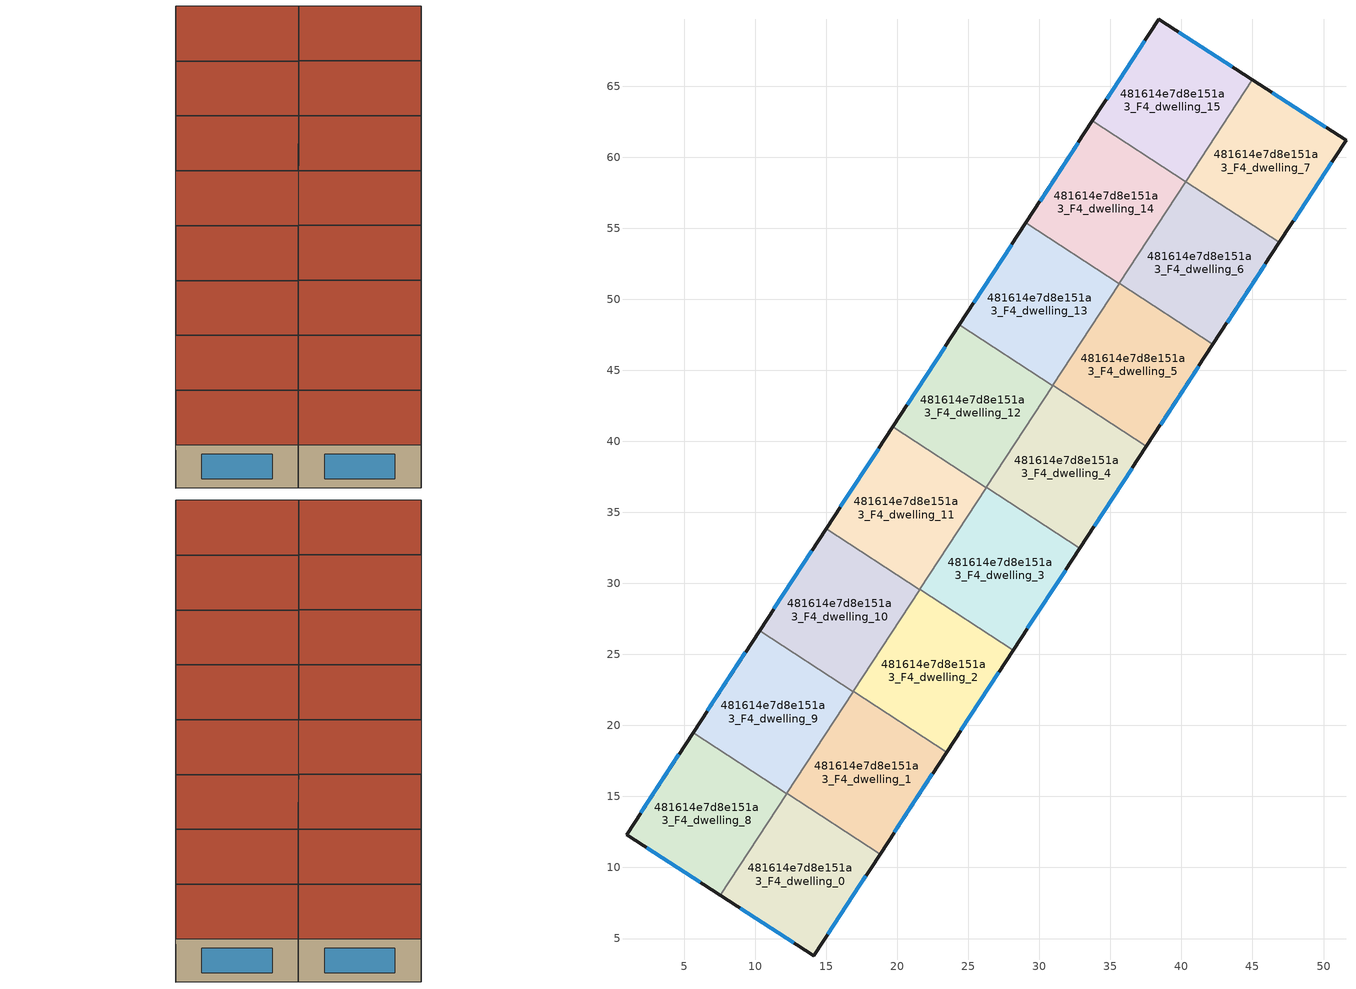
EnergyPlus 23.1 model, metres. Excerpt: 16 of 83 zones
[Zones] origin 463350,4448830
481614e7d8e151a3_F4_dwelling_0
 floor to 481614e7d8e151a3_F3_dwelling_0 (EU_floor_Construction): 18.78,10.94 14.1,3.77 7.52,8.04 12.21,15.23 z12
 wall outside (EU_wall_Construction): 7.52,8.04 14.1,3.77 18.78,10.94 z12:15
 wall to 481614e7d8e151a3_F4_dwelling_1 (EU_wall_Construction): 18.78,10.94 12.21,15.23 z12:15
 wall to 481614e7d8e151a3_F4_dwelling_8 (EU_wall_Construction): 12.19,15.21 7.52,8.04 z12:15
 wall to 481614e7d8e151a3_F4_dwelling_9 (EU_wall_Construction): 12.21,15.23 12.19,15.21 z12:15
 window (EU_Window_Construction): 15.11,5.31 17.78,9.41 / 8.93,7.13 12.69,4.69 z12.64:14.36
 roof outside (EU_roof_Construction): 14.1,3.77 18.78,10.94 12.21,15.23 7.52,8.04 z15
481614e7d8e151a3_F4_dwelling_1
 floor to 481614e7d8e151a3_F3_dwelling_1 (EU_floor_Construction): 23.47,18.12 18.78,10.94 12.21,15.23 16.9,22.41 z12
 wall outside (EU_wall_Construction): 18.78,10.94 23.47,18.12 z12:15
 wall to 481614e7d8e151a3_F4_dwelling_2 (EU_wall_Construction): 23.47,18.12 16.9,22.41 z12:15
 wall to 481614e7d8e151a3_F4_dwelling_9 (EU_wall_Construction): 16.88,22.38 12.21,15.23 z12:15
 wall to 481614e7d8e151a3_F4_dwelling_10 (EU_wall_Construction): 16.9,22.41 16.88,22.38 z12:15
 window (EU_Window_Construction): 19.79,12.48 22.47,16.58 z12.64:14.36
 roof outside (EU_roof_Construction): 18.78,10.94 23.47,18.12 16.9,22.41 12.21,15.23 z15
481614e7d8e151a3_F4_dwelling_10
 floor to 481614e7d8e151a3_F3_dwelling_10 (EU_floor_Construction): 21.56,29.56 16.88,22.38 10.3,26.67 14.99,33.85 z12
 wall outside (EU_wall_Construction): 14.99,33.85 10.3,26.67 z12:15
 wall to 481614e7d8e151a3_F4_dwelling_11 (EU_wall_Construction): 21.56,29.56 14.99,33.85 z12:15
 wall to 481614e7d8e151a3_F4_dwelling_9 (EU_wall_Construction): 10.3,26.67 16.88,22.38 z12:15
 wall to 481614e7d8e151a3_F4_dwelling_2 (EU_wall_Construction): 16.89,22.41 21.56,29.56 z12:15
 window (EU_Window_Construction): 13.98,32.32 11.31,28.21 z12.64:14.36
 roof outside (EU_roof_Construction): 16.88,22.38 21.56,29.56 14.99,33.85 10.3,26.67 z15
481614e7d8e151a3_F4_dwelling_11
 floor to 481614e7d8e151a3_F3_dwelling_11 (EU_floor_Construction): 26.25,36.74 21.56,29.56 14.99,33.85 19.67,41.03 z12
 wall outside (EU_wall_Construction): 19.67,41.03 14.99,33.85 z12:15
 wall to 481614e7d8e151a3_F4_dwelling_12 (EU_wall_Construction): 26.25,36.74 19.67,41.03 z12:15
 wall to 481614e7d8e151a3_F4_dwelling_3 (EU_wall_Construction): 21.58,29.59 26.25,36.74 z12:15
 wall to 481614e7d8e151a3_F4_dwelling_2 (EU_wall_Construction): 21.56,29.56 21.58,29.59 z12:15
 window (EU_Window_Construction): 18.67,39.49 15.99,35.39 z12.64:14.36
 roof outside (EU_roof_Construction): 21.56,29.56 26.25,36.74 19.67,41.03 14.99,33.85 z15
481614e7d8e151a3_F4_dwelling_12
 floor to 481614e7d8e151a3_F3_dwelling_12 (EU_floor_Construction): 30.93,43.92 26.25,36.74 19.67,41.03 24.36,48.21 z12
 wall outside (EU_wall_Construction): 24.36,48.21 19.67,41.03 z12:15
 wall to 481614e7d8e151a3_F4_dwelling_13 (EU_wall_Construction): 30.93,43.92 24.36,48.21 z12:15
 wall to 481614e7d8e151a3_F4_dwelling_4 (EU_wall_Construction): 26.27,36.77 30.93,43.92 z12:15
 wall to 481614e7d8e151a3_F4_dwelling_3 (EU_wall_Construction): 26.25,36.74 26.27,36.77 z12:15
 window (EU_Window_Construction): 23.35,46.67 20.68,42.57 z12.64:14.36
 roof outside (EU_roof_Construction): 26.25,36.74 30.93,43.92 24.36,48.21 19.67,41.03 z15
481614e7d8e151a3_F4_dwelling_13
 floor to 481614e7d8e151a3_F3_dwelling_13 (EU_floor_Construction): 35.62,51.1 30.93,43.92 24.36,48.21 29.04,55.39 z12
 wall outside (EU_wall_Construction): 29.04,55.39 24.36,48.21 z12:15
 wall to 481614e7d8e151a3_F4_dwelling_14 (EU_wall_Construction): 35.62,51.1 29.04,55.39 z12:15
 wall to 481614e7d8e151a3_F4_dwelling_5 (EU_wall_Construction): 30.95,43.94 35.62,51.1 z12:15
 wall to 481614e7d8e151a3_F4_dwelling_4 (EU_wall_Construction): 30.93,43.92 30.95,43.94 z12:15
 window (EU_Window_Construction): 28.04,53.85 25.36,49.75 z12.64:14.36
 roof outside (EU_roof_Construction): 30.93,43.92 35.62,51.1 29.04,55.39 24.36,48.21 z15
481614e7d8e151a3_F4_dwelling_14
 floor to 481614e7d8e151a3_F3_dwelling_14 (EU_floor_Construction): 40.3,58.27 35.62,51.1 29.04,55.39 33.73,62.57 z12
 wall outside (EU_wall_Construction): 33.73,62.57 29.04,55.39 z12:15
 wall to 481614e7d8e151a3_F4_dwelling_15 (EU_wall_Construction): 40.3,58.27 33.73,62.57 z12:15
 wall to 481614e7d8e151a3_F4_dwelling_6 (EU_wall_Construction): 35.63,51.12 40.3,58.27 z12:15
 wall to 481614e7d8e151a3_F4_dwelling_5 (EU_wall_Construction): 35.62,51.1 35.63,51.12 z12:15
 window (EU_Window_Construction): 32.72,61.03 30.05,56.92 z12.64:14.36
 roof outside (EU_roof_Construction): 35.62,51.1 40.3,58.27 33.73,62.57 29.04,55.39 z15
481614e7d8e151a3_F4_dwelling_15
 floor to 481614e7d8e151a3_F3_dwelling_15 (EU_floor_Construction): 44.99,65.46 40.3,58.27 33.73,62.57 38.41,69.73 z12
 wall outside (EU_wall_Construction): 44.99,65.46 38.41,69.73 33.73,62.57 z12:15
 wall to 481614e7d8e151a3_F4_dwelling_7 (EU_wall_Construction): 40.32,58.3 44.99,65.46 z12:15
 wall to 481614e7d8e151a3_F4_dwelling_6 (EU_wall_Construction): 40.3,58.27 40.32,58.3 z12:15
 window (EU_Window_Construction): 37.4,68.2 34.73,64.1 / 43.58,66.38 39.82,68.82 z12.64:14.36
 roof outside (EU_roof_Construction): 40.3,58.27 44.99,65.46 38.41,69.73 33.73,62.57 z15
481614e7d8e151a3_F4_dwelling_2
 floor to 481614e7d8e151a3_F3_dwelling_2 (EU_floor_Construction): 28.16,25.3 23.47,18.12 16.9,22.41 21.58,29.59 z12
 wall outside (EU_wall_Construction): 23.47,18.12 28.16,25.3 z12:15
 wall to 481614e7d8e151a3_F4_dwelling_3 (EU_wall_Construction): 28.16,25.3 21.58,29.59 z12:15
 window (EU_Window_Construction): 24.47,19.66 27.15,23.76 z12.64:14.36
 roof outside (EU_roof_Construction): 23.47,18.12 28.16,25.3 21.58,29.59 16.9,22.41 z15
481614e7d8e151a3_F4_dwelling_3
 floor to 481614e7d8e151a3_F3_dwelling_3 (EU_floor_Construction): 32.84,32.47 28.16,25.3 21.58,29.59 26.27,36.77 z12
 wall outside (EU_wall_Construction): 28.16,25.3 32.84,32.47 z12:15
 wall to 481614e7d8e151a3_F4_dwelling_4 (EU_wall_Construction): 32.84,32.47 26.27,36.77 z12:15
 window (EU_Window_Construction): 29.16,26.84 31.84,30.94 z12.64:14.36
 roof outside (EU_roof_Construction): 28.16,25.3 32.84,32.47 26.27,36.77 21.58,29.59 z15
481614e7d8e151a3_F4_dwelling_4
 floor to 481614e7d8e151a3_F3_dwelling_4 (EU_floor_Construction): 37.53,39.65 32.84,32.47 26.27,36.77 30.95,43.94 z12
 wall outside (EU_wall_Construction): 32.84,32.47 37.53,39.65 z12:15
 wall to 481614e7d8e151a3_F4_dwelling_5 (EU_wall_Construction): 37.53,39.65 30.95,43.94 z12:15
 window (EU_Window_Construction): 33.84,34.01 36.52,38.11 z12.64:14.36
 roof outside (EU_roof_Construction): 32.84,32.47 37.53,39.65 30.95,43.94 26.27,36.77 z15
481614e7d8e151a3_F4_dwelling_5
 floor to 481614e7d8e151a3_F3_dwelling_5 (EU_floor_Construction): 42.21,46.83 37.53,39.65 30.95,43.94 35.63,51.12 z12
 wall outside (EU_wall_Construction): 37.53,39.65 42.21,46.83 z12:15
 wall to 481614e7d8e151a3_F4_dwelling_6 (EU_wall_Construction): 42.21,46.83 35.63,51.12 z12:15
 window (EU_Window_Construction): 38.53,41.19 41.21,45.29 z12.64:14.36
 roof outside (EU_roof_Construction): 37.53,39.65 42.21,46.83 35.63,51.12 30.95,43.94 z15
481614e7d8e151a3_F4_dwelling_6
 floor to 481614e7d8e151a3_F3_dwelling_6 (EU_floor_Construction): 46.89,54 42.21,46.83 35.63,51.12 40.32,58.3 z12
 wall outside (EU_wall_Construction): 42.21,46.83 46.89,54 z12:15
 wall to 481614e7d8e151a3_F4_dwelling_7 (EU_wall_Construction): 46.89,54 40.32,58.3 z12:15
 window (EU_Window_Construction): 43.21,48.37 45.89,52.47 z12.64:14.36
 roof outside (EU_roof_Construction): 42.21,46.83 46.89,54 40.32,58.3 35.63,51.12 z15
481614e7d8e151a3_F4_dwelling_7
 floor to 481614e7d8e151a3_F3_dwelling_7 (EU_floor_Construction): 51.58,61.19 46.89,54 40.32,58.3 44.99,65.46 z12
 wall outside (EU_wall_Construction): 46.89,54 51.58,61.19 44.99,65.46 z12:15
 window (EU_Window_Construction): 50.17,62.1 46.4,64.55 / 47.9,55.54 50.58,59.65 z12.64:14.36
 roof outside (EU_roof_Construction): 46.89,54 51.58,61.19 44.99,65.46 40.32,58.3 z15
481614e7d8e151a3_F4_dwelling_8
 floor to 481614e7d8e151a3_F3_dwelling_8 (EU_floor_Construction): 12.19,15.21 7.52,8.04 0.93,12.31 5.62,19.5 z12
 wall outside (EU_wall_Construction): 5.62,19.5 0.93,12.31 7.52,8.04 z12:15
 wall to 481614e7d8e151a3_F4_dwelling_9 (EU_wall_Construction): 12.19,15.21 5.62,19.5 z12:15
 window (EU_Window_Construction): 2.34,11.39 6.1,8.95 / 4.61,17.96 1.93,13.85 z12.64:14.36
 roof outside (EU_roof_Construction): 7.52,8.04 12.19,15.21 5.62,19.5 0.93,12.31 z15
481614e7d8e151a3_F4_dwelling_9
 floor to 481614e7d8e151a3_F3_dwelling_9 (EU_floor_Construction): 16.88,22.38 12.19,15.21 5.62,19.5 10.3,26.67 z12
 wall outside (EU_wall_Construction): 10.3,26.67 5.62,19.5 z12:15
 window (EU_Window_Construction): 9.3,25.14 6.62,21.03 z12.64:14.36
 roof outside (EU_roof_Construction): 12.19,15.21 16.88,22.38 10.3,26.67 5.62,19.5 z15
[Building]
EU S2 Campaign: North Axis=0; Terrain=City; Solar Distribution=FullExterior
[Site:Location]
Yerevan-Zvartnots.Intl.AP: Latitude=40.15; Longitude=44.383; Time Zone=4; Elevation=854
[SizingPeriod:WeatherFileDays]
AnnualSizingPeriod: Begin Month=1; Begin Day of Month=1; End Month=12; End Day of Month=31; Day of Week for Start Day=Monday; Use Weather File Daylight Saving Period=No; Use Weather File Rain and Snow Indicators=No
[MATERIAL]
EU_InternalMass_Material: Roughness=MediumRough; Thickness=0.1; Conductivity=1; Density=1800; Specific Heat=900; Thermal Absorptance=0.9; Solar Absorptance=0.7; Visible Absorptance=0.7
[MATERIAL:NOMASS] Roughness=MediumRough; Thermal Absorptance=0.9; Solar Absorptance=0.7; Visible Absorptance=0.7
Name | Thermal Resistance
EU_wall_NoMass | 1.05043
EU_roof_NoMass | 1.45357
EU_floor_NoMass | 0.478065
[WINDOWMATERIAL:SIMPLEGLAZINGSYSTEM]
EU_Window_SimpleGlazing: UFactor=2.5566; Solar Heat Gain Coefficient=0.75; Visible Transmittance=0.75
[CONSTRUCTION]
EU_wall_Construction: EU_wall_NoMass
EU_roof_Construction: EU_roof_NoMass
EU_floor_Construction: EU_floor_NoMass
EU_Window_Construction: EU_Window_SimpleGlazing
EU_InternalMass_Construction: EU_InternalMass_Material
[ZONE] Type=1; Multiplier=1; Ceiling Height=autocalculate; Floor Area=autocalculate; Part of Total Floor Area=Yes
Name | Volume
481614e7d8e151a3_F4_dwelling_0 | 201.875
481614e7d8e151a3_F4_dwelling_1 | 201.876
481614e7d8e151a3_F4_dwelling_10; 481614e7d8e151a3_F4_dwelling_11; 481614e7d8e151a3_F4_dwelling_13; 481614e7d8e151a3_F4_dwelling_14 | 201.896
481614e7d8e151a3_F4_dwelling_12; 481614e7d8e151a3_F4_dwelling_6 | 201.884
481614e7d8e151a3_F4_dwelling_15 | 201.889
481614e7d8e151a3_F4_dwelling_2; 481614e7d8e151a3_F4_dwelling_4 | 201.895
481614e7d8e151a3_F4_dwelling_3 | 201.893
481614e7d8e151a3_F4_dwelling_5 | 201.88
481614e7d8e151a3_F4_dwelling_7 | 201.891
481614e7d8e151a3_F4_dwelling_8 | 201.878
481614e7d8e151a3_F4_dwelling_9 | 201.879
[INTERNALMASS] Construction=EU_InternalMass_Construction
Name | Zone or ZoneList | Surface Area
481614e7d8e151a3_F4_dwelling_0_EU_InternalMass | 481614e7d8e151a3_F4_dwelling_0 | 67.2917
481614e7d8e151a3_F4_dwelling_1_EU_InternalMass | 481614e7d8e151a3_F4_dwelling_1 | 67.292
481614e7d8e151a3_F4_dwelling_2_EU_InternalMass | 481614e7d8e151a3_F4_dwelling_2 | 67.2982
481614e7d8e151a3_F4_dwelling_3_EU_InternalMass | 481614e7d8e151a3_F4_dwelling_3 | 67.2977
481614e7d8e151a3_F4_dwelling_4_EU_InternalMass | 481614e7d8e151a3_F4_dwelling_4 | 67.2982
481614e7d8e151a3_F4_dwelling_5_EU_InternalMass | 481614e7d8e151a3_F4_dwelling_5 | 67.2931
481614e7d8e151a3_F4_dwelling_6_EU_InternalMass | 481614e7d8e151a3_F4_dwelling_6 | 67.2945
481614e7d8e151a3_F4_dwelling_7_EU_InternalMass | 481614e7d8e151a3_F4_dwelling_7 | 67.297
481614e7d8e151a3_F4_dwelling_8_EU_InternalMass | 481614e7d8e151a3_F4_dwelling_8 | 67.2927
481614e7d8e151a3_F4_dwelling_9_EU_InternalMass | 481614e7d8e151a3_F4_dwelling_9 | 67.293
481614e7d8e151a3_F4_dwelling_10_EU_InternalMass | 481614e7d8e151a3_F4_dwelling_10 | 67.2987
481614e7d8e151a3_F4_dwelling_11_EU_InternalMass | 481614e7d8e151a3_F4_dwelling_11 | 67.2987
481614e7d8e151a3_F4_dwelling_12_EU_InternalMass | 481614e7d8e151a3_F4_dwelling_12 | 67.2944
481614e7d8e151a3_F4_dwelling_13_EU_InternalMass | 481614e7d8e151a3_F4_dwelling_13 | 67.2987
481614e7d8e151a3_F4_dwelling_14_EU_InternalMass | 481614e7d8e151a3_F4_dwelling_14 | 67.2987
481614e7d8e151a3_F4_dwelling_15_EU_InternalMass | 481614e7d8e151a3_F4_dwelling_15 | 67.2964
[OTHEREQUIPMENT] Fuel Type=Electricity; Design Level Calculation Method=Watts/Area; Power per Zone Floor Area=1; Fraction Latent=0; Fraction Radiant=0; Fraction Lost=0; Carbon Dioxide Generation Rate=0; EndUse Subcategory=EU_Step8_InternalGains
Name | Zone or ZoneList or Space or SpaceList | Schedule
EU_Step8_InternalGain_481614e7d8e151a3_F4_dwelling_0_f000 | 481614e7d8e151a3_F4_dwelling_0 | EU_Step8_GainSchedule_481614e7d8e151a3_F4_dwelling_0_f000
EU_Step8_InternalGain_481614e7d8e151a3_F4_dwelling_1_f000 | 481614e7d8e151a3_F4_dwelling_1 | EU_Step8_GainSchedule_481614e7d8e151a3_F4_dwelling_1_f000
EU_Step8_InternalGain_481614e7d8e151a3_F4_dwelling_2_f000 | 481614e7d8e151a3_F4_dwelling_2 | EU_Step8_GainSchedule_481614e7d8e151a3_F4_dwelling_2_f000
EU_Step8_InternalGain_481614e7d8e151a3_F4_dwelling_3_f000 | 481614e7d8e151a3_F4_dwelling_3 | EU_Step8_GainSchedule_481614e7d8e151a3_F4_dwelling_3_f000
EU_Step8_InternalGain_481614e7d8e151a3_F4_dwelling_4_f000 | 481614e7d8e151a3_F4_dwelling_4 | EU_Step8_GainSchedule_481614e7d8e151a3_F4_dwelling_4_f000
EU_Step8_InternalGain_481614e7d8e151a3_F4_dwelling_5_f000 | 481614e7d8e151a3_F4_dwelling_5 | EU_Step8_GainSchedule_481614e7d8e151a3_F4_dwelling_5_f000
EU_Step8_InternalGain_481614e7d8e151a3_F4_dwelling_6_f000 | 481614e7d8e151a3_F4_dwelling_6 | EU_Step8_GainSchedule_481614e7d8e151a3_F4_dwelling_6_f000
EU_Step8_InternalGain_481614e7d8e151a3_F4_dwelling_7_f000 | 481614e7d8e151a3_F4_dwelling_7 | EU_Step8_GainSchedule_481614e7d8e151a3_F4_dwelling_7_f000
EU_Step8_InternalGain_481614e7d8e151a3_F4_dwelling_8_f000 | 481614e7d8e151a3_F4_dwelling_8 | EU_Step8_GainSchedule_481614e7d8e151a3_F4_dwelling_8_f000
EU_Step8_InternalGain_481614e7d8e151a3_F4_dwelling_9_f000 | 481614e7d8e151a3_F4_dwelling_9 | EU_Step8_GainSchedule_481614e7d8e151a3_F4_dwelling_9_f000
EU_Step8_InternalGain_481614e7d8e151a3_F4_dwelling_10_f000 | 481614e7d8e151a3_F4_dwelling_10 | EU_Step8_GainSchedule_481614e7d8e151a3_F4_dwelling_10_f000
EU_Step8_InternalGain_481614e7d8e151a3_F4_dwelling_11_f000 | 481614e7d8e151a3_F4_dwelling_11 | EU_Step8_GainSchedule_481614e7d8e151a3_F4_dwelling_11_f000
EU_Step8_InternalGain_481614e7d8e151a3_F4_dwelling_12_f000 | 481614e7d8e151a3_F4_dwelling_12 | EU_Step8_GainSchedule_481614e7d8e151a3_F4_dwelling_12_f000
EU_Step8_InternalGain_481614e7d8e151a3_F4_dwelling_13_f000 | 481614e7d8e151a3_F4_dwelling_13 | EU_Step8_GainSchedule_481614e7d8e151a3_F4_dwelling_13_f000
EU_Step8_InternalGain_481614e7d8e151a3_F4_dwelling_14_f000 | 481614e7d8e151a3_F4_dwelling_14 | EU_Step8_GainSchedule_481614e7d8e151a3_F4_dwelling_14_f000
EU_Step8_InternalGain_481614e7d8e151a3_F4_dwelling_15_f000 | 481614e7d8e151a3_F4_dwelling_15 | EU_Step8_GainSchedule_481614e7d8e151a3_F4_dwelling_15_f000
[ZONEVENTILATION:DESIGNFLOWRATE] Schedule=EU_AlwaysOn; Design Flow Rate Calculation Method=AirChanges/Hour; Air Changes per Hour=0.557805; Ventilation Type=Natural; Fan Pressure Rise=0; Fan Total Efficiency=1; Constant Term Coefficient=1; Temperature Term Coefficient=0; Velocity Term Coefficient=0; Velocity Squared Term Coefficient=0; Minimum Indoor Temperature=-100; Maximum Indoor Temperature=100; Delta Temperature=-100; Minimum Outdoor Temperature=-100; Maximum Outdoor Temperature=100; Maximum Wind Speed=40
Name | Zone or ZoneList or Space or SpaceList
EU_ConstantAir_481614e7d8e151a3_F4_dwelling_0 | 481614e7d8e151a3_F4_dwelling_0
EU_ConstantAir_481614e7d8e151a3_F4_dwelling_1 | 481614e7d8e151a3_F4_dwelling_1
EU_ConstantAir_481614e7d8e151a3_F4_dwelling_2 | 481614e7d8e151a3_F4_dwelling_2
EU_ConstantAir_481614e7d8e151a3_F4_dwelling_3 | 481614e7d8e151a3_F4_dwelling_3
EU_ConstantAir_481614e7d8e151a3_F4_dwelling_4 | 481614e7d8e151a3_F4_dwelling_4
EU_ConstantAir_481614e7d8e151a3_F4_dwelling_5 | 481614e7d8e151a3_F4_dwelling_5
EU_ConstantAir_481614e7d8e151a3_F4_dwelling_6 | 481614e7d8e151a3_F4_dwelling_6
EU_ConstantAir_481614e7d8e151a3_F4_dwelling_7 | 481614e7d8e151a3_F4_dwelling_7
EU_ConstantAir_481614e7d8e151a3_F4_dwelling_8 | 481614e7d8e151a3_F4_dwelling_8
EU_ConstantAir_481614e7d8e151a3_F4_dwelling_9 | 481614e7d8e151a3_F4_dwelling_9
EU_ConstantAir_481614e7d8e151a3_F4_dwelling_10 | 481614e7d8e151a3_F4_dwelling_10
EU_ConstantAir_481614e7d8e151a3_F4_dwelling_11 | 481614e7d8e151a3_F4_dwelling_11
EU_ConstantAir_481614e7d8e151a3_F4_dwelling_12 | 481614e7d8e151a3_F4_dwelling_12
EU_ConstantAir_481614e7d8e151a3_F4_dwelling_13 | 481614e7d8e151a3_F4_dwelling_13
EU_ConstantAir_481614e7d8e151a3_F4_dwelling_14 | 481614e7d8e151a3_F4_dwelling_14
EU_ConstantAir_481614e7d8e151a3_F4_dwelling_15 | 481614e7d8e151a3_F4_dwelling_15
[HVACTEMPLATE:THERMOSTAT] Constant Heating Setpoint=20; Constant Cooling Setpoint=50
EU_HeatOnly_481614e7d8e151a3_F0_dwelling_8; EU_HeatOnly_481614e7d8e151a3_F0_dwelling_9; EU_HeatOnly_481614e7d8e151a3_F0_dwelling_10; EU_HeatOnly_481614e7d8e151a3_F0_dwelling_11; EU_HeatOnly_481614e7d8e151a3_F0_dwelling_12; EU_HeatOnly_481614e7d8e151a3_F0_dwelling_13; EU_HeatOnly_481614e7d8e151a3_F0_dwelling_14; EU_HeatOnly_481614e7d8e151a3_F0_dwelling_15; EU_HeatOnly_481614e7d8e151a3_F0_dwelling_16; EU_HeatOnly_481614e7d8e151a3_F1_dwelling_0; EU_HeatOnly_481614e7d8e151a3_F1_dwelling_1; EU_HeatOnly_481614e7d8e151a3_F1_dwelling_2; EU_HeatOnly_481614e7d8e151a3_F1_dwelling_3; EU_HeatOnly_481614e7d8e151a3_F1_dwelling_4; EU_HeatOnly_481614e7d8e151a3_F1_dwelling_5; EU_HeatOnly_481614e7d8e151a3_F1_dwelling_6; EU_HeatOnly_481614e7d8e151a3_F1_dwelling_7; EU_HeatOnly_481614e7d8e151a3_F1_dwelling_8; EU_HeatOnly_481614e7d8e151a3_F1_dwelling_9; EU_HeatOnly_481614e7d8e151a3_F1_dwelling_10; EU_HeatOnly_481614e7d8e151a3_F1_dwelling_11; EU_HeatOnly_481614e7d8e151a3_F1_dwelling_12; EU_HeatOnly_481614e7d8e151a3_F1_dwelling_13; EU_HeatOnly_481614e7d8e151a3_F1_dwelling_14; EU_HeatOnly_481614e7d8e151a3_F1_dwelling_15; EU_HeatOnly_481614e7d8e151a3_F1_dwelling_16; EU_HeatOnly_481614e7d8e151a3_F2_dwelling_0; EU_HeatOnly_481614e7d8e151a3_F2_dwelling_1; EU_HeatOnly_481614e7d8e151a3_F2_dwelling_2; EU_HeatOnly_481614e7d8e151a3_F2_dwelling_3; EU_HeatOnly_481614e7d8e151a3_F2_dwelling_4; EU_HeatOnly_481614e7d8e151a3_F2_dwelling_5; EU_HeatOnly_481614e7d8e151a3_F2_dwelling_6; EU_HeatOnly_481614e7d8e151a3_F2_dwelling_7; EU_HeatOnly_481614e7d8e151a3_F2_dwelling_8; EU_HeatOnly_481614e7d8e151a3_F2_dwelling_9; EU_HeatOnly_481614e7d8e151a3_F2_dwelling_10; EU_HeatOnly_481614e7d8e151a3_F2_dwelling_11; EU_HeatOnly_481614e7d8e151a3_F2_dwelling_12; EU_HeatOnly_481614e7d8e151a3_F2_dwelling_13; EU_HeatOnly_481614e7d8e151a3_F2_dwelling_14; EU_HeatOnly_481614e7d8e151a3_F2_dwelling_15; EU_HeatOnly_481614e7d8e151a3_F2_dwelling_16; EU_HeatOnly_481614e7d8e151a3_F3_dwelling_0; EU_HeatOnly_481614e7d8e151a3_F3_dwelling_1; EU_HeatOnly_481614e7d8e151a3_F3_dwelling_2; EU_HeatOnly_481614e7d8e151a3_F3_dwelling_3; EU_HeatOnly_481614e7d8e151a3_F3_dwelling_4; EU_HeatOnly_481614e7d8e151a3_F3_dwelling_5; EU_HeatOnly_481614e7d8e151a3_F3_dwelling_6; EU_HeatOnly_481614e7d8e151a3_F3_dwelling_7; EU_HeatOnly_481614e7d8e151a3_F3_dwelling_8; EU_HeatOnly_481614e7d8e151a3_F3_dwelling_9; EU_HeatOnly_481614e7d8e151a3_F3_dwelling_10; EU_HeatOnly_481614e7d8e151a3_F3_dwelling_11; EU_HeatOnly_481614e7d8e151a3_F3_dwelling_12; EU_HeatOnly_481614e7d8e151a3_F3_dwelling_13; EU_HeatOnly_481614e7d8e151a3_F3_dwelling_14; EU_HeatOnly_481614e7d8e151a3_F3_dwelling_15; EU_HeatOnly_481614e7d8e151a3_F4_dwelling_0; EU_HeatOnly_481614e7d8e151a3_F4_dwelling_1; EU_HeatOnly_481614e7d8e151a3_F4_dwelling_2; EU_HeatOnly_481614e7d8e151a3_F4_dwelling_3; EU_HeatOnly_481614e7d8e151a3_F4_dwelling_4; EU_HeatOnly_481614e7d8e151a3_F4_dwelling_5; EU_HeatOnly_481614e7d8e151a3_F4_dwelling_6; EU_HeatOnly_481614e7d8e151a3_F4_dwelling_7; EU_HeatOnly_481614e7d8e151a3_F4_dwelling_8; EU_HeatOnly_481614e7d8e151a3_F4_dwelling_9; EU_HeatOnly_481614e7d8e151a3_F4_dwelling_10; EU_HeatOnly_481614e7d8e151a3_F4_dwelling_11; EU_HeatOnly_481614e7d8e151a3_F4_dwelling_12; EU_HeatOnly_481614e7d8e151a3_F4_dwelling_13; EU_HeatOnly_481614e7d8e151a3_F4_dwelling_14; EU_HeatOnly_481614e7d8e151a3_F4_dwelling_15
[HVACTEMPLATE:ZONE:IDEALLOADSAIRSYSTEM] System Availability Schedule=EU_AlwaysOn; Maximum Heating Supply Air Temperature=50; Minimum Cooling Supply Air Temperature=13; Maximum Heating Supply Air Humidity Ratio=0.0156; Minimum Cooling Supply Air Humidity Ratio=0.0077; Heating Limit=NoLimit; Cooling Limit=NoLimit; Heating Availability Schedule=EU_AlwaysOn; Cooling Availability Schedule=EU_CoolingOff; Dehumidification Control Type=ConstantSensibleHeatRatio; Cooling Sensible Heat Ratio=0.7; Dehumidification Setpoint=60; Humidification Control Type=None; Humidification Setpoint=30; Outdoor Air Method=None; Outdoor Air Flow Rate per Person=0.00944; Outdoor Air Flow Rate per Zone Floor Area=0; Outdoor Air Flow Rate per Zone=0; Demand Controlled Ventilation Type=None; Outdoor Air Economizer Type=NoEconomizer; Heat Recovery Type=None; Sensible Heat Recovery Effectiveness=0.7; Latent Heat Recovery Effectiveness=0.65
Name | Template Thermostat
481614e7d8e151a3_F4_dwelling_0 | EU_HeatOnly_481614e7d8e151a3_F4_dwelling_0
481614e7d8e151a3_F4_dwelling_1 | EU_HeatOnly_481614e7d8e151a3_F4_dwelling_1
481614e7d8e151a3_F4_dwelling_2 | EU_HeatOnly_481614e7d8e151a3_F4_dwelling_2
481614e7d8e151a3_F4_dwelling_3 | EU_HeatOnly_481614e7d8e151a3_F4_dwelling_3
481614e7d8e151a3_F4_dwelling_4 | EU_HeatOnly_481614e7d8e151a3_F4_dwelling_4
481614e7d8e151a3_F4_dwelling_5 | EU_HeatOnly_481614e7d8e151a3_F4_dwelling_5
481614e7d8e151a3_F4_dwelling_6 | EU_HeatOnly_481614e7d8e151a3_F4_dwelling_6
481614e7d8e151a3_F4_dwelling_7 | EU_HeatOnly_481614e7d8e151a3_F4_dwelling_7
481614e7d8e151a3_F4_dwelling_8 | EU_HeatOnly_481614e7d8e151a3_F4_dwelling_8
481614e7d8e151a3_F4_dwelling_9 | EU_HeatOnly_481614e7d8e151a3_F4_dwelling_9
481614e7d8e151a3_F4_dwelling_10 | EU_HeatOnly_481614e7d8e151a3_F4_dwelling_10
481614e7d8e151a3_F4_dwelling_11 | EU_HeatOnly_481614e7d8e151a3_F4_dwelling_11
481614e7d8e151a3_F4_dwelling_12 | EU_HeatOnly_481614e7d8e151a3_F4_dwelling_12
481614e7d8e151a3_F4_dwelling_13 | EU_HeatOnly_481614e7d8e151a3_F4_dwelling_13
481614e7d8e151a3_F4_dwelling_14 | EU_HeatOnly_481614e7d8e151a3_F4_dwelling_14
481614e7d8e151a3_F4_dwelling_15 | EU_HeatOnly_481614e7d8e151a3_F4_dwelling_15
[SIZING:ZONE] Zone Cooling Design Supply Air Temperature Input Method=SupplyAirTemperature; Zone Cooling Design Supply Air Temperature=13; Zone Heating Design Supply Air Temperature Input Method=SupplyAirTemperature; Zone Heating Design Supply Air Temperature=50; Zone Cooling Design Supply Air Humidity Ratio=0.008; Zone Heating Design Supply Air Humidity Ratio=0.008; Cooling Design Air Flow Method=DesignDay; Cooling Design Air Flow Rate=0; Cooling Minimum Air Flow per Zone Floor Area=0.000762; Cooling Minimum Air Flow=0; Cooling Minimum Air Flow Fraction=0.2; Heating Design Air Flow Method=DesignDay; Heating Design Air Flow Rate=0; Heating Maximum Air Flow per Zone Floor Area=0.002032; Heating Maximum Air Flow=0.141576; Heating Maximum Air Flow Fraction=0.3; Account for Dedicated Outdoor Air System=No; Dedicated Outdoor Air System Control Strategy=NeutralSupplyAir; Dedicated Outdoor Air Low Setpoint Temperature for Design=autosize; Dedicated Outdoor Air High Setpoint Temperature for Design=autosize; Zone Load Sizing Method=Sensible Load Only No Latent Load; Zone Latent Cooling Design Supply Air Humidity Ratio Input Method=HumidityRatioDifference; Zone Cooling Design Supply Air Humidity Ratio Difference=0.005; Zone Latent Heating Design Supply Air Humidity Ratio Input Method=HumidityRatioDifference; Zone Humidification Design Supply Air Humidity Ratio Difference=0.005
481614e7d8e151a3_F4_dwelling_0; 481614e7d8e151a3_F4_dwelling_1; 481614e7d8e151a3_F4_dwelling_2; 481614e7d8e151a3_F4_dwelling_3; 481614e7d8e151a3_F4_dwelling_4; 481614e7d8e151a3_F4_dwelling_5; 481614e7d8e151a3_F4_dwelling_6; 481614e7d8e151a3_F4_dwelling_7; 481614e7d8e151a3_F4_dwelling_8; 481614e7d8e151a3_F4_dwelling_9; 481614e7d8e151a3_F4_dwelling_10; 481614e7d8e151a3_F4_dwelling_11; 481614e7d8e151a3_F4_dwelling_12; 481614e7d8e151a3_F4_dwelling_13; 481614e7d8e151a3_F4_dwelling_14; 481614e7d8e151a3_F4_dwelling_15
[SCHEDULE:CONSTANT]
Name | Hourly Value
EU_AlwaysOn | 1
EU_CoolingOff | 0
[SCHEDULE:FILE] Column Number=1; Rows to Skip at Top=0; Number of Hours of Data=8760; Column Separator=Comma; Interpolate to Timestep=No; Minutes per Item=60; Adjust Schedule for Daylight Savings=Yes
Name | File
EU_Step8_GainSchedule_481614e7d8e151a3_F4_dwelling_0_f000 | ../../schedules/481614e7d8e151a3/481614e7d8e151a3_F4_dwelling_0_f000_gain.csv
EU_Step8_GainSchedule_481614e7d8e151a3_F4_dwelling_1_f000 | ../../schedules/481614e7d8e151a3/481614e7d8e151a3_F4_dwelling_1_f000_gain.csv
EU_Step8_GainSchedule_481614e7d8e151a3_F4_dwelling_2_f000 | ../../schedules/481614e7d8e151a3/481614e7d8e151a3_F4_dwelling_2_f000_gain.csv
EU_Step8_GainSchedule_481614e7d8e151a3_F4_dwelling_3_f000 | ../../schedules/481614e7d8e151a3/481614e7d8e151a3_F4_dwelling_3_f000_gain.csv
EU_Step8_GainSchedule_481614e7d8e151a3_F4_dwelling_4_f000 | ../../schedules/481614e7d8e151a3/481614e7d8e151a3_F4_dwelling_4_f000_gain.csv
EU_Step8_GainSchedule_481614e7d8e151a3_F4_dwelling_5_f000 | ../../schedules/481614e7d8e151a3/481614e7d8e151a3_F4_dwelling_5_f000_gain.csv
EU_Step8_GainSchedule_481614e7d8e151a3_F4_dwelling_6_f000 | ../../schedules/481614e7d8e151a3/481614e7d8e151a3_F4_dwelling_6_f000_gain.csv
EU_Step8_GainSchedule_481614e7d8e151a3_F4_dwelling_7_f000 | ../../schedules/481614e7d8e151a3/481614e7d8e151a3_F4_dwelling_7_f000_gain.csv
EU_Step8_GainSchedule_481614e7d8e151a3_F4_dwelling_8_f000 | ../../schedules/481614e7d8e151a3/481614e7d8e151a3_F4_dwelling_8_f000_gain.csv
EU_Step8_GainSchedule_481614e7d8e151a3_F4_dwelling_9_f000 | ../../schedules/481614e7d8e151a3/481614e7d8e151a3_F4_dwelling_9_f000_gain.csv
EU_Step8_GainSchedule_481614e7d8e151a3_F4_dwelling_10_f000 | ../../schedules/481614e7d8e151a3/481614e7d8e151a3_F4_dwelling_10_f000_gain.csv
EU_Step8_GainSchedule_481614e7d8e151a3_F4_dwelling_11_f000 | ../../schedules/481614e7d8e151a3/481614e7d8e151a3_F4_dwelling_11_f000_gain.csv
EU_Step8_GainSchedule_481614e7d8e151a3_F4_dwelling_12_f000 | ../../schedules/481614e7d8e151a3/481614e7d8e151a3_F4_dwelling_12_f000_gain.csv
EU_Step8_GainSchedule_481614e7d8e151a3_F4_dwelling_13_f000 | ../../schedules/481614e7d8e151a3/481614e7d8e151a3_F4_dwelling_13_f000_gain.csv
EU_Step8_GainSchedule_481614e7d8e151a3_F4_dwelling_14_f000 | ../../schedules/481614e7d8e151a3/481614e7d8e151a3_F4_dwelling_14_f000_gain.csv
EU_Step8_GainSchedule_481614e7d8e151a3_F4_dwelling_15_f000 | ../../schedules/481614e7d8e151a3/481614e7d8e151a3_F4_dwelling_15_f000_gain.csv
